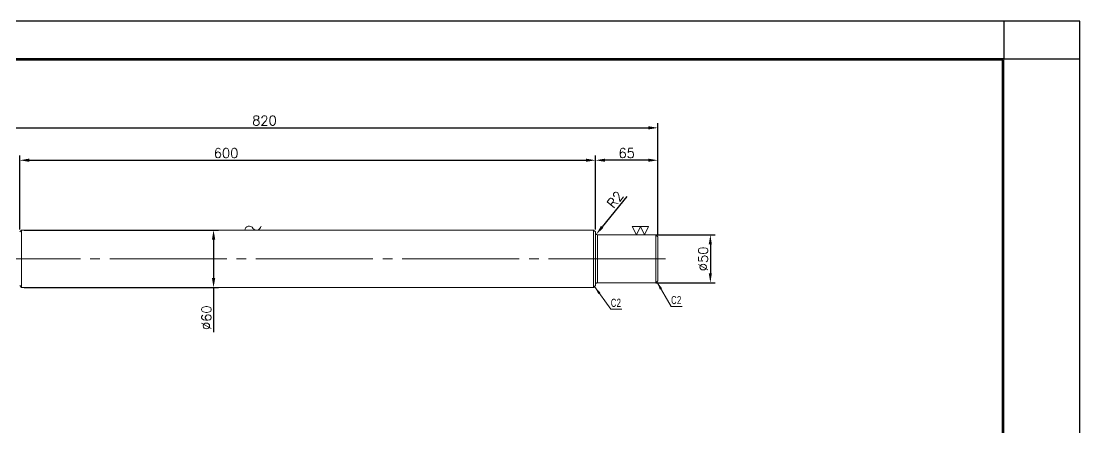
# Model space of a CAD drawing. Header units: millimetres. Extents: x -131 to 1549, y -532 to 656.
# Drawn here: x 446 to 1549, y 232 to 656 of the extents above; entities that cross this region are included whole.
import ezdxf

# ---------------------------------------------------------------- set-up
doc = ezdxf.new("R2010")
doc.units = ezdxf.units.MM
doc.header["$LTSCALE"] = 8
doc.linetypes.add('SLD-Center', pattern=[19.05, 15.24, -1.27, 1.27, -1.27])
doc.linetypes.add('SLD-Solid', pattern=[0])
doc.layers.add('Frame', color=7, linetype='Continuous')
doc.layers.add('Frame-title', color=6, linetype='Continuous')
doc.styles.add('SLDTEXTSTYLE2', font='TXT', dxfattribs={"width": 0.7})
doc.styles.get("Standard").update_dxf_attribs({"font": 'romans.shx'})
doc.dimstyles.new('ISO-25', dxfattribs={"dimtxt": 2.5, "dimasz": 2.5, "dimexe": 1.25, "dimexo": 0.625, "dimtad": 1, "dimtxsty": 'Standard', "dimcen": 2.5, "dimadec": 0, "dimazin": 0, "dimtfac": 1, "dimtmove": 0, "dimatfit": 3, "dimfxl": 1, "dimarcsym": 0})

# ---------------------------------------------------------------- blocks, each defined once
blk = doc.blocks.new('*D18')
at = {"color": 0, "linetype": 'SLD-Solid', "lineweight": -2, "transparency": 16777216}
for p, q in [((289.4, 428.2), (289.4, 549.7)), ((1109.2, 433.7), (1109.2, 549.7))]:
    blk.add_line(p, q, dxfattribs=at)
at = {"linetype": 'SLD-Solid', "lineweight": -2, "transparency": 16777216}
blk.add_line((299.4, 544.7), (1099.2, 544.7), dxfattribs=at)
at = {"linetype": 'SLD-Solid', "transparency": 16777216}
for points in [[(299.4, 546.4), (299.4, 543), (289.4, 544.7)], [(1099.2, 546.4), (1099.2, 543), (1109.2, 544.7)]]:
    blk.add_solid(points, dxfattribs=at)
at = {"layer": 'Defpoints', "color": 0, "linetype": 'SLD-Solid', "transparency": 16777216}
for p in [(1109.2, 544.7), (1109.2, 431.2), (289.4, 425.7)]:
    blk.add_point(p, dxfattribs=at)
at = {"color": 7, "linetype": 'SLD-Solid', "lineweight": 0, "transparency": 16777216, "insert": (699.3, 557.2), "char_height": 10, "attachment_point": 2}
blk.add_mtext('820', dxfattribs=at)
blk = doc.blocks.new('*D23')
at = {"color": 0, "linetype": 'SLD-Solid', "lineweight": -2, "transparency": 16777216}
for p, q in [((448.8, 438.2), (651.3, 438.2)), ((448.8, 378.2), (651.3, 378.2))]:
    blk.add_line(p, q, dxfattribs=at)
at = {"linetype": 'SLD-Solid', "lineweight": -2, "transparency": 16777216}
for p, q in [((646.3, 428.2), (646.3, 388.2)), ((646.3, 378.2), (646.3, 331.6))]:
    blk.add_line(p, q, dxfattribs=at)
at = {"linetype": 'SLD-Solid', "transparency": 16777216}
for points in [[(644.6, 428.2), (648, 428.2), (646.3, 438.2)], [(644.6, 388.2), (648, 388.2), (646.3, 378.2)]]:
    blk.add_solid(points, dxfattribs=at)
at = {"layer": 'Defpoints', "color": 0, "linetype": 'SLD-Solid', "transparency": 16777216}
for p in [(446.3, 438.2), (446.3, 378.2), (646.3, 378.2)]:
    blk.add_point(p, dxfattribs=at)
at = {"color": 7, "linetype": 'SLD-Solid', "lineweight": 0, "transparency": 16777216, "insert": (633.8, 346.8), "char_height": 10, "attachment_point": 2, "rotation": 90}
blk.add_mtext('%%c60', dxfattribs=at)
blk = doc.blocks.new('*D24')
at = {"color": 0, "linetype": 'SLD-Solid', "lineweight": -2, "transparency": 16777216}
for p, q in [((1107.2, 433.2), (1168.9, 433.2)), ((1107.2, 383.2), (1168.9, 383.2))]:
    blk.add_line(p, q, dxfattribs=at)
at = {"linetype": 'SLD-Solid', "lineweight": -2, "transparency": 16777216}
blk.add_line((1163.9, 423.2), (1163.9, 393.2), dxfattribs=at)
at = {"linetype": 'SLD-Solid', "transparency": 16777216}
for points in [[(1162.2, 423.2), (1165.5, 423.2), (1163.9, 433.2)], [(1162.2, 393.2), (1165.5, 393.2), (1163.9, 383.2)]]:
    blk.add_solid(points, dxfattribs=at)
at = {"layer": 'Defpoints', "color": 0, "linetype": 'SLD-Solid', "transparency": 16777216}
for p in [(1104.7, 433.2), (1104.7, 383.2), (1163.9, 383.2)]:
    blk.add_point(p, dxfattribs=at)
at = {"color": 7, "linetype": 'SLD-Solid', "lineweight": 0, "transparency": 16777216, "insert": (1151.4, 408.2), "char_height": 10, "attachment_point": 2, "rotation": 90}
blk.add_mtext('%%c50', dxfattribs=at)
blk = doc.blocks.new('*D27')
at = {"linetype": 'SLD-Solid', "lineweight": -2, "transparency": 16777216}
blk.add_line((1076.8, 473), (1051.2, 441.4), dxfattribs=at)
at = {"linetype": 'SLD-Solid', "transparency": 16777216}
blk.add_solid([(1049.9, 442.5), (1052.5, 440.4), (1045, 433.7)], dxfattribs=at)
at = {"layer": 'Defpoints', "color": 0, "linetype": 'SLD-Solid', "transparency": 16777216}
for p in [(1045, 433.7), (1046.2, 435.2)]:
    blk.add_point(p, dxfattribs=at)
at = {"color": 7, "linetype": 'SLD-Solid', "lineweight": 0, "transparency": 16777216, "insert": (1055.3, 466.3), "char_height": 10, "attachment_point": 1, "rotation": 51.0464}
blk.add_mtext('R2', dxfattribs=at)
blk = doc.blocks.new('SW_CHAMFER_DIMENSION_2')
at = {"color": 0, "linetype": 'SLD-Solid', "lineweight": 0}
for p, q in [((-4.25, 5.88), (0, 0)), ((0, 0), (2.85, 0))]:
    blk.add_line(p, q, dxfattribs=at)
blk.add_solid([(-4.25, 5.88), (-3.26, 3.95), (-2.73, 4.34)], dxfattribs=at)
at = {"color": 0, "linetype": 'SLD-Solid', "lineweight": 0, "char_height": 2.12, "attachment_point": 1, "style": 'SLDTEXTSTYLE2'}
for s, insert in [('C', (0, 2.73)), ('2', (1.53, 2.73))]:
    blk.add_mtext(s, dxfattribs=dict(at, insert=insert))
blk = doc.blocks.new('SW_CHAMFER_DIMENSION_3')
at = {"color": 0, "linetype": 'SLD-Solid', "lineweight": 0}
for p, q in [((-3.7, 6.42), (0, 0)), ((0, 0), (2.85, 0))]:
    blk.add_line(p, q, dxfattribs=at)
blk.add_solid([(-3.7, 6.42), (-2.92, 4.39), (-2.35, 4.72)], dxfattribs=at)
at = {"color": 0, "linetype": 'SLD-Solid', "lineweight": 0, "char_height": 2.12, "attachment_point": 1, "style": 'SLDTEXTSTYLE2'}
for s, insert in [('C', (0, 2.73)), ('2', (1.53, 2.73))]:
    blk.add_mtext(s, dxfattribs=dict(at, insert=insert))
blk = doc.blocks.new('*D28')
at = {"color": 0, "linetype": 'SLD-Solid', "lineweight": -2, "transparency": 16777216}
for p, q in [((1044.2, 438.7), (1044.2, 515.9)), ((1109.2, 433.7), (1109.2, 515.9))]:
    blk.add_line(p, q, dxfattribs=at)
at = {"linetype": 'SLD-Solid', "lineweight": -2, "transparency": 16777216}
blk.add_line((1099.2, 510.9), (1054.2, 510.9), dxfattribs=at)
at = {"linetype": 'SLD-Solid', "transparency": 16777216}
for points in [[(1054.2, 512.6), (1054.2, 509.3), (1044.2, 510.9)], [(1099.2, 512.6), (1099.2, 509.3), (1109.2, 510.9)]]:
    blk.add_solid(points, dxfattribs=at)
at = {"layer": 'Defpoints', "color": 0, "linetype": 'SLD-Solid', "transparency": 16777216}
for p in [(1044.2, 510.9), (1044.2, 436.2), (1109.2, 431.2)]:
    blk.add_point(p, dxfattribs=at)
at = {"color": 7, "linetype": 'SLD-Solid', "lineweight": 0, "transparency": 16777216, "insert": (1076.7, 523.4), "char_height": 10, "attachment_point": 2}
blk.add_mtext('65', dxfattribs=at)
blk = doc.blocks.new('*D29')
at = {"color": 0, "linetype": 'SLD-Solid', "lineweight": -2, "transparency": 16777216}
for p, q in [((444.3, 438.7), (444.3, 515.9)), ((1044.2, 438.7), (1044.2, 515.9))]:
    blk.add_line(p, q, dxfattribs=at)
at = {"linetype": 'SLD-Solid', "lineweight": -2, "transparency": 16777216}
blk.add_line((454.3, 510.9), (1034.2, 510.9), dxfattribs=at)
at = {"linetype": 'SLD-Solid', "transparency": 16777216}
for points in [[(454.3, 512.6), (454.3, 509.3), (444.3, 510.9)], [(1034.2, 512.6), (1034.2, 509.3), (1044.2, 510.9)]]:
    blk.add_solid(points, dxfattribs=at)
at = {"layer": 'Defpoints', "color": 0, "linetype": 'SLD-Solid', "transparency": 16777216}
for p in [(1044.2, 510.9), (444.3, 436.2), (1044.2, 436.2)]:
    blk.add_point(p, dxfattribs=at)
at = {"color": 7, "linetype": 'SLD-Solid', "lineweight": 0, "transparency": 16777216, "insert": (659.3, 523.4), "char_height": 10, "attachment_point": 2}
blk.add_mtext('600', dxfattribs=at)
blk = doc.blocks.new('SW_SFSYMBOL_2')
at = {"color": 0, "linetype": 'SLD-Solid', "lineweight": 0}
for p, q in [((-2.14, 0), (-3.22, 2.14)), ((-3.22, 2.14), (-1.07, 2.14)), ((-2.14, 0), (-1.07, 2.14)), ((0, 0), (-1.07, 2.14)), ((-1.07, 2.14), (1.07, 2.14)), ((0, 0), (1.07, 2.14))]:
    blk.add_line(p, q, dxfattribs=at)
blk = doc.blocks.new('SW_SFSYMBOL_3')
at = {"color": 0, "linetype": 'SLD-Solid', "lineweight": 0}
for centre, radius, start, end in [((0, 0), 1.16, 31.2184, 172.5868), ((1.91, 1.29), 1.19, 216.6561, 353.7742)]:
    blk.add_arc(centre, radius, start, end, dxfattribs=at)

msp = doc.modelspace()

# ---------------------------------------------------------------- linework, layer by layer
at = {"color": 7, "linetype": 'SLD-Solid', "lineweight": 15}
for p, q in [((446.33, 438.22), (444.33, 436.22)), ((1042.21, 438.22), (446.33, 438.22)), ((446.33, 438.22), (446.33, 378.23)), ((1044.21, 436.22), (1042.21, 438.22)), ((1042.21, 408.22), (1042.21, 438.22)), ((1044.21, 436.22), (1044.21, 408.22)), ((1107.2, 433.22), (1046.21, 433.22)), ((1109.2, 431.22), (1107.2, 433.22)), ((1107.2, 408.22), (1107.2, 433.22)), ((1109.2, 431.22), (1109.2, 408.22)), ((1042.21, 378.23), (1042.21, 408.22)), ((1044.21, 408.22), (1044.21, 380.23)), ((1107.2, 383.23), (1107.2, 408.22)), ((1109.2, 408.22), (1109.2, 385.23)), ((444.33, 380.23), (446.33, 378.23)), ((446.33, 378.23), (1042.21, 378.23)), ((1042.21, 378.23), (1044.21, 380.23)), ((1046.21, 383.23), (1107.2, 383.23)), ((1107.2, 383.23), (1109.2, 385.23))]:
    msp.add_line(p, q, dxfattribs=at)
at = {"color": 8, "linetype": 'SLD-Solid', "lineweight": 15}
for p, q in [((1046.21, 433.22), (1046.21, 408.22)), ((1046.21, 408.22), (1046.21, 383.23))]:
    msp.add_line(p, q, dxfattribs=at)
at = {"color": 7, "linetype": 'SLD-Center', "lineweight": 0}
msp.add_line((1117.19, 408.22), (281.37, 408.22), dxfattribs=at)
at = {"color": 7, "linetype": 'SLD-Solid', "lineweight": 15}
for centre, start, end in [((1046.21, 435.22), 180, 270), ((1046.21, 381.23), 90, 180)]:
    msp.add_arc(centre, 2, start, end, dxfattribs=at)
at = {"layer": 'Frame', "color": 179}
for p, q in [((1469.83, 655.84), (1469.83, 616.65)), ((1469.83, 616.65), (1548.85, 616.65))]:
    msp.add_line(p, q, dxfattribs=at)
at = {"layer": 'Frame-title', "color": 179}
for p, q in [((1548.85, 655.84), (-130.8, 655.84)), ((1548.85, -531.91), (1548.85, 655.84))]:
    msp.add_line(p, q, dxfattribs=at)
at = {"layer": 'Frame-title', "lineweight": 60}
for p, q in [((1468.86, 615.85), (-50.82, 615.85)), ((1468.86, -491.92), (1468.86, 615.85))]:
    msp.add_line(p, q, dxfattribs=at)

# ---------------------------------------------------------------- block references
at = {"color": 7, "linetype": 'Continuous', "lineweight": 0, "xscale": 3.999162351594255, "yscale": 3.999162351594255, "zscale": 3.999162351594255}
for name, p in [('SW_SFSYMBOL_3', (683.36, 437.62)), ('SW_SFSYMBOL_2', (1095.33, 433.22))]:
    msp.add_blockref(name, p, dxfattribs=at)
at = {"color": 7, "linetype": 'SLD-Solid', "lineweight": 0, "xscale": 3.999162351594255, "yscale": 3.999162351594255, "zscale": 3.999162351594255}
for name, p in [('SW_CHAMFER_DIMENSION_2', (1060.2, 355.7)), ('SW_CHAMFER_DIMENSION_3', (1123.01, 358.57))]:
    msp.add_blockref(name, p, dxfattribs=at)

# ---------------------------------------------------------------- dimensions: what is measured, and where the dimension line sits
at = {"color": 7, "linetype": 'SLD-Solid', "lineweight": 0}
for base, p1, p2, picture, middle in [((1109.2, 544.7), (289.37, 425.72), (1109.2, 431.22), '*D18', (699.28, 544.7)), ((1044.21, 510.94), (444.33, 436.22), (1044.21, 436.22), '*D29', (659.29, 510.94)), ((1044.21, 510.94), (1109.2, 431.22), (1044.21, 436.22), '*D28', (1076.7, 510.94))]:
    dim = msp.add_linear_dim(base=base, p1=p1, p2=p2, dimstyle='ISO-25', override={"dimscale": 4, "dimdec": 0, "dimdsep": 46, "dimclrd": 256, "dimclrt": 7, "dimadec": 1, "dimazin": 2, "dimtdec": 1}, dxfattribs=at)
    dim.commit()
    dim.dimension.update_dxf_attribs({"geometry": picture, "text_midpoint": middle, "dimtype": 160})
dim = msp.add_radius_dim(center=(1046.21, 435.22), mpoint=(1044.95, 433.66), dimstyle='ISO-25', override={"dimscale": 4, "dimdec": 0, "dimdsep": 46, "dimclrd": 256, "dimclrt": 7, "dimadec": 1, "dimazin": 2, "dimtdec": 1}, dxfattribs=at)
dim.commit()
dim.dimension.update_dxf_attribs({"geometry": '*D27', "text_midpoint": (1070.1, 464.77), "dimtype": 164})
for base, p1, p2, picture, middle in [((646.29, 378.23), (446.33, 438.22), (446.33, 378.23), '*D23', (646.29, 346.76)), ((1163.87, 383.23), (1104.7, 433.22), (1104.7, 383.23), '*D24', (1163.87, 408.22))]:
    dim = msp.add_linear_dim(base=base, p1=p1, p2=p2, angle=90, text='%%c<>', dimstyle='ISO-25', override={"dimscale": 4, "dimdec": 0, "dimdsep": 46, "dimclrd": 256, "dimclrt": 7, "dimadec": 1, "dimazin": 2, "dimtdec": 1}, dxfattribs=at)
    dim.commit()
    dim.dimension.update_dxf_attribs({"geometry": picture, "text_midpoint": middle, "dimtype": 160})

doc.saveas('drawing.dxf')
